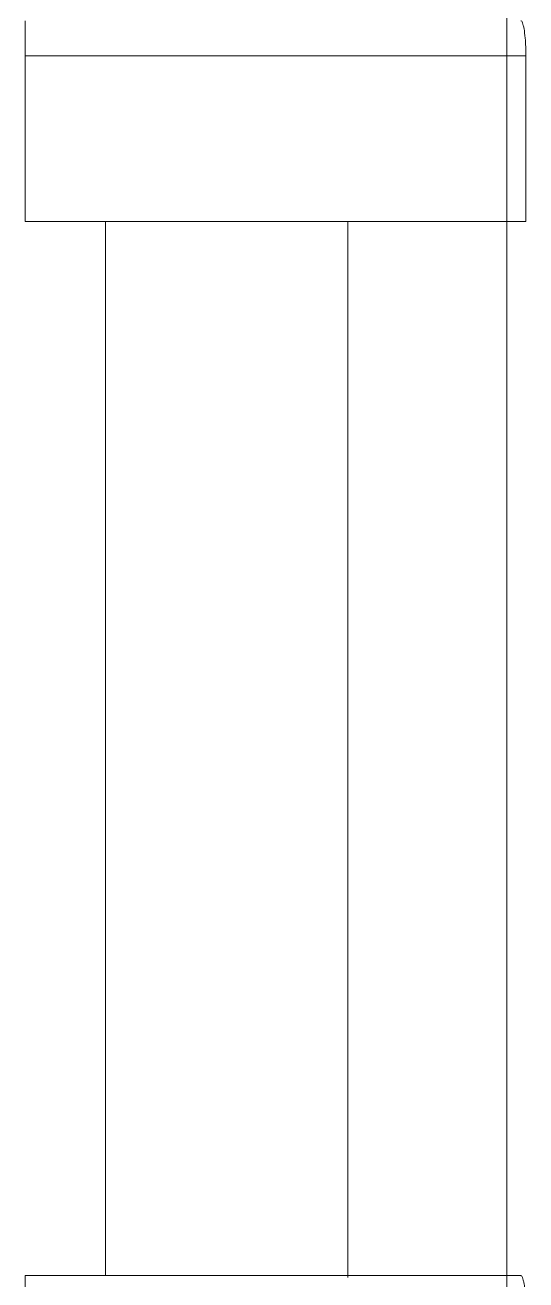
# Model space of a CAD drawing. Header units: millimetres. Extents: x -69706 to 52883, y -6882 to 68885.
# Drawn here: x 40908.7 to 41008.5, y 65884.1 to 66134.1 of the extents above; entities that cross this region are included whole.
import ezdxf

# ---------------------------------------------------------------- set-up
doc = ezdxf.new("R2010")
doc.units = ezdxf.units.MM
doc.layers.add('XFM7P20PCW$0$M-EQPM-2', color=252, linetype='Continuous', lineweight=9)

# ---------------------------------------------------------------- blocks, each defined once
blk = doc.blocks.new('XFM7P20PCW$0$A$C33a3deab')
at = {"layer": 'XFM7P20PCW$0$M-EQPM-2'}
for p, q in [((870, 636.55), (869.99, 1434.99)), ((965.99, 1335.91), (965.99, 1342.91)), ((965.99, 1341.58), (965.99, 1335.91)), ((866.17, 1335.91), (965.99, 1335.91)), ((866.17, 1335.91), (866.17, 1302.91)), ((866.9, 1335.91), (965.99, 1335.91)), ((901.73, 1335.91), (869.99, 1335.91)), ((901.73, 1335.91), (869.99, 1335.91)), ((965.99, 1335.91), (949.95, 1335.91)), ((965.99, 1335.91), (949.95, 1335.91)), ((965.99, 1335.91), (965.99, 1302.91)), ((965.99, 1302.91), (965.99, 1335.91)), ((965.99, 1335.91), (965.99, 1302.91)), ((965.99, 1302.91), (965.99, 1335.91)), ((965.99, 1302.91), (866.17, 1302.91)), ((965.99, 1302.91), (866.9, 1302.91)), ((869.99, 1092.8), (869.99, 1302.91)), ((869.99, 1302.91), (901.77, 1302.91)), ((869.99, 1302.91), (901.77, 1302.91)), ((901.69, 1302.91), (901.69, 1092.52)), ((949.91, 1302.91), (965.99, 1302.91)), ((949.91, 1302.91), (965.99, 1302.91)), ((949.99, 1092.9), (949.99, 1302.91)), ((965.99, 1092.91), (867.17, 1092.91)), ((965.99, 1092.91), (867.17, 1092.91)), ((869.99, 1092.91), (902.1, 1092.91)), ((902.43, 1092.91), (925.99, 1092.91)), ((949.56, 1092.91), (925.99, 1092.91)), ((949.43, 1092.91), (965.99, 1092.91)), ((965.99, 1085.91), (965.99, 1092.91))]:
    blk.add_line(p, q, dxfattribs=at)
for points in [[(867.17, 1342.91), (867.12, 1342.91), (867.01, 1342.84), (866.85, 1342.53), (866.69, 1342.01), (866.5, 1341.08), (866.32, 1339.66), (866.2, 1337.75), (866.17, 1336.53), (866.17, 1335.91)], [(867.17, 1092.91), (867.12, 1092.91), (867.01, 1092.84), (866.85, 1092.53), (866.69, 1092.01), (866.5, 1091.08), (866.32, 1089.66), (866.2, 1087.75), (866.17, 1086.53), (866.17, 1085.91)]]:
    blk.add_open_spline(points, degree=3, knots=[0, 0, 0, 0, 0.111111, 0.222222, 0.333333, 0.444444, 0.666667, 0.833333, 1, 1, 1, 1], dxfattribs=at)

msp = doc.modelspace()

# ---------------------------------------------------------------- block references
at = {"xscale": -1}
msp.add_blockref('XFM7P20PCW$0$A$C33a3deab', (41874.712, 64792.078), dxfattribs=at)

doc.saveas('drawing.dxf')
